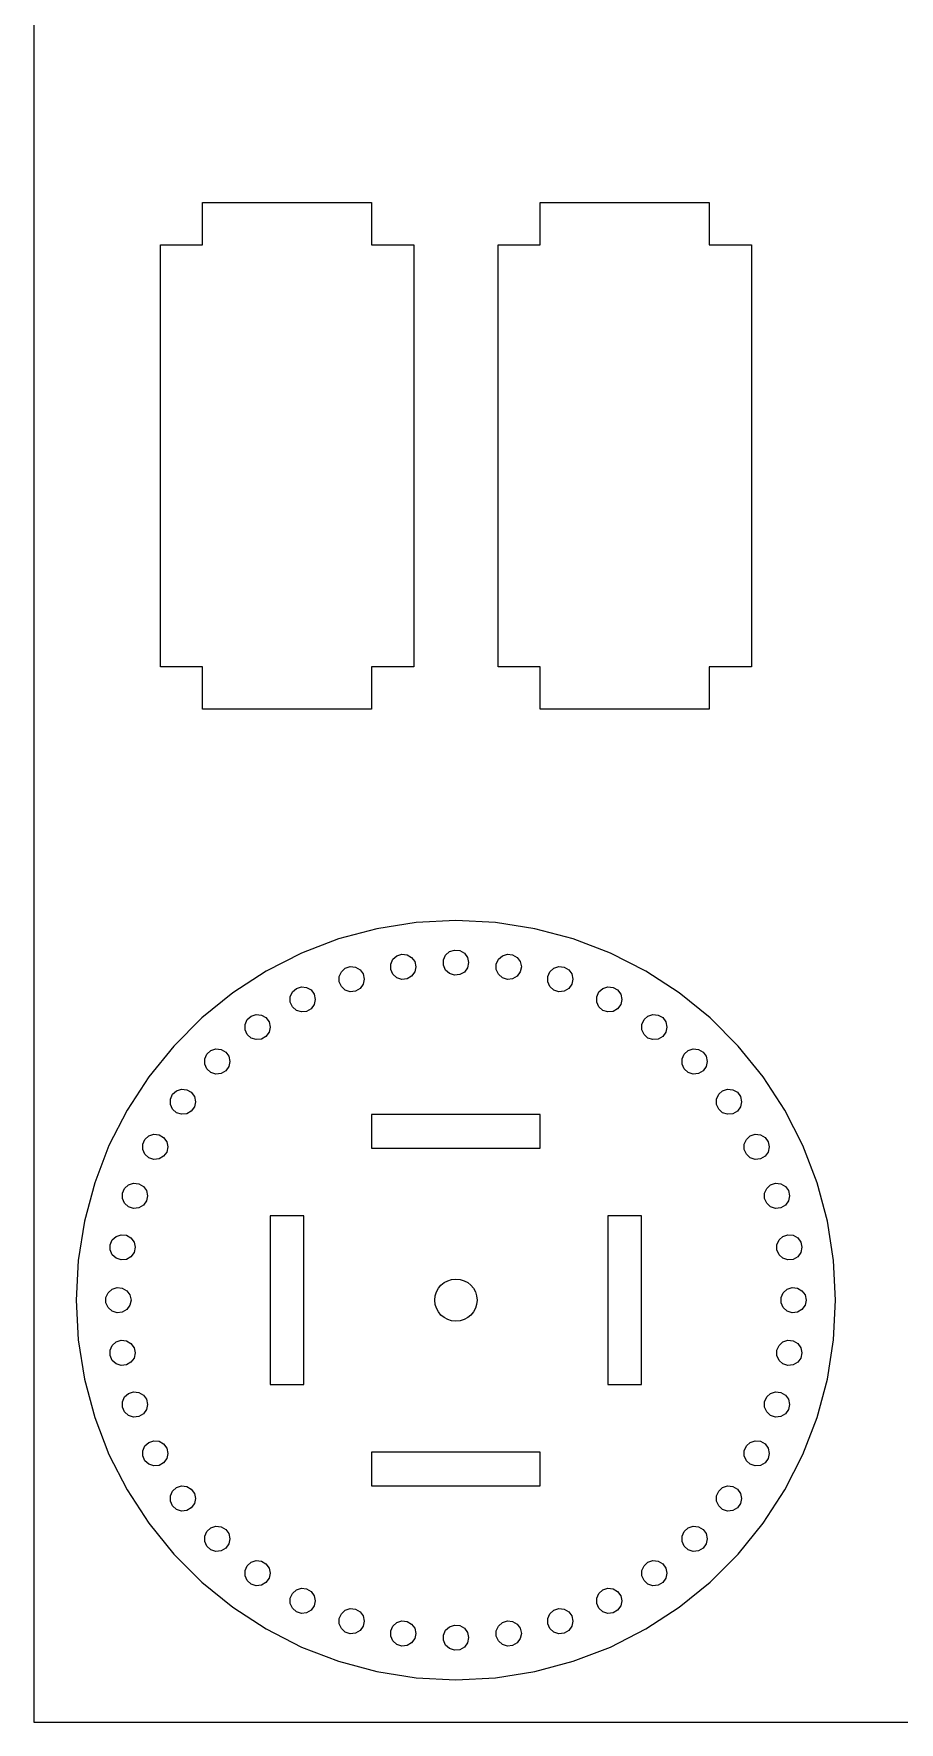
# Model space of a CAD drawing. Header units: millimetres. Extents: x 0 to 600, y 0 to 400.
# Drawn here: x 0 to 102.5, y 0 to 200 of the extents above; entities that cross this region are included whole.
import ezdxf

# ---------------------------------------------------------------- set-up
doc = ezdxf.new("R2010")
doc.units = ezdxf.units.MM
doc.layers.get('0').update_dxf_attribs({"lineweight": 25})

msp = doc.modelspace()

# ---------------------------------------------------------------- linework, layer by layer
for p, q in [((0, 400), (0, 0)), ((0, 0), (600, 0))]:
    msp.add_line(p, q)
at = {"color": 1, "true_color": 0xff0000}
for p, q in [((20, 180), (40, 180)), ((20, 175), (20, 180)), ((40, 180), (40, 175)), ((60, 180), (80, 180)), ((60, 175), (60, 180)), ((80, 180), (80, 175)), ((15, 125), (15, 175)), ((15, 175), (20, 175)), ((40, 175), (45, 175)), ((45, 175), (45, 125)), ((55, 125), (55, 175)), ((55, 175), (60, 175)), ((80, 175), (85, 175)), ((85, 175), (85, 125)), ((20, 125), (15, 125)), ((20, 120), (20, 125)), ((45, 125), (40, 125)), ((40, 125), (40, 120)), ((60, 125), (55, 125)), ((60, 120), (60, 125)), ((85, 125), (80, 125)), ((80, 125), (80, 120)), ((40, 120), (20, 120)), ((80, 120), (60, 120)), ((45.29834, 94.7333), (40.64819, 93.9968)), ((50, 94.9797), (45.29834, 94.7333)), ((54.70166, 94.7333), (50, 94.9797)), ((59.35181, 93.9968), (54.70166, 94.7333)), ((36.1005, 92.7782), (31.7051, 91.091)), ((40.64819, 93.9968), (36.1005, 92.7782)), ((63.8995, 92.7782), (59.35181, 93.9968)), ((68.2949, 91.091), (63.8995, 92.7782)), ((31.7051, 91.091), (27.5101, 88.9536)), ((42.27858, 89.7994), (42.53227, 90.3692)), ((42.53227, 90.3692), (42.9958, 90.7865)), ((42.9958, 90.7865), (43.589, 90.9793)), ((43.589, 90.9793), (44.20932, 90.9141)), ((44.20932, 90.9141), (44.7495, 90.6022)), ((44.7495, 90.6022), (45.11612, 90.0976)), ((45.11612, 90.0976), (45.2458, 89.4875)), ((48.53279, 90.2916), (48.78648, 90.8614)), ((48.53279, 89.6678), (48.53279, 90.2916)), ((48.78648, 90.8614), (49.25, 91.2787)), ((49.25, 91.2787), (49.84322, 91.4715)), ((49.84322, 91.4715), (50.46352, 91.4063)), ((50.46352, 91.4063), (51.00369, 91.0944)), ((51.00369, 91.0944), (51.37032, 90.5898)), ((51.37032, 90.5898), (51.5, 89.9797)), ((54.78697, 89.7994), (55.04068, 90.3692)), ((55.04068, 90.3692), (55.5042, 90.7865)), ((55.5042, 90.7865), (56.09741, 90.9793)), ((56.09741, 90.9793), (56.71773, 90.9141)), ((56.71773, 90.9141), (57.25789, 90.6022)), ((57.25789, 90.6022), (57.62451, 90.0976)), ((57.62451, 90.0976), (57.7542, 89.4875)), ((72.4899, 88.9536), (68.2949, 91.091)), ((27.5101, 88.9536), (23.5616, 86.3894)), ((36.1784, 88.3348), (36.4321, 88.9046)), ((36.1784, 87.7111), (36.1784, 88.3348)), ((36.4321, 88.9046), (36.8956, 89.322)), ((36.8956, 89.322), (37.4888, 89.5148)), ((37.4888, 89.5148), (38.1091, 89.4496)), ((38.1091, 89.4496), (38.6493, 89.1377)), ((38.6493, 89.1377), (39.0159, 88.6331)), ((39.0159, 88.6331), (39.1456, 88.023)), ((39.1456, 88.023), (39.0159, 87.4129)), ((42.27858, 89.1756), (42.27858, 89.7994)), ((42.53227, 88.6058), (42.27858, 89.1756)), ((42.9958, 88.1885), (42.53227, 88.6058)), ((43.589, 87.9957), (42.9958, 88.1885)), ((44.20932, 88.0609), (43.589, 87.9957)), ((44.7495, 88.3728), (44.20932, 88.0609)), ((45.11612, 88.8774), (44.7495, 88.3728)), ((45.2458, 89.4875), (45.11612, 88.8774)), ((48.78648, 89.098), (48.53279, 89.6678)), ((49.25, 88.6807), (48.78648, 89.098)), ((49.84322, 88.4879), (49.25, 88.6807)), ((50.46352, 88.5531), (49.84322, 88.4879)), ((51.00369, 88.865), (50.46352, 88.5531)), ((51.37032, 89.3696), (51.00369, 88.865)), ((51.5, 89.9797), (51.37032, 89.3696)), ((54.78697, 89.1756), (54.78697, 89.7994)), ((55.04068, 88.6058), (54.78697, 89.1756)), ((55.5042, 88.1885), (55.04068, 88.6058)), ((56.09741, 87.9957), (55.5042, 88.1885)), ((56.71773, 88.0609), (56.09741, 87.9957)), ((57.25789, 88.3728), (56.71773, 88.0609)), ((57.62451, 88.8774), (57.25789, 88.3728)), ((57.7542, 89.4875), (57.62451, 88.8774)), ((60.8872, 88.3348), (61.1409, 88.9046)), ((60.8872, 87.7111), (60.8872, 88.3348)), ((61.1409, 88.9046), (61.6044, 89.322)), ((61.6044, 89.322), (62.1976, 89.5148)), ((62.1976, 89.5148), (62.8179, 89.4496)), ((62.8179, 89.4496), (63.3581, 89.1377)), ((63.3581, 89.1377), (63.7247, 88.6331)), ((63.7247, 88.6331), (63.8544, 88.023)), ((63.8544, 88.023), (63.7247, 87.4129)), ((76.4384, 86.3894), (72.4899, 88.9536)), ((23.5616, 86.3894), (19.9027, 83.4264)), ((30.3824, 85.9341), (30.6361, 86.5039)), ((30.6361, 86.5039), (31.0996, 86.9212)), ((31.0996, 86.9212), (31.6928, 87.114)), ((31.6928, 87.114), (32.3131, 87.0488)), ((32.3131, 87.0488), (32.8533, 86.7369)), ((32.8533, 86.7369), (33.2199, 86.2323)), ((33.2199, 86.2323), (33.3496, 85.6222)), ((36.4321, 87.1413), (36.1784, 87.7111)), ((36.8956, 86.7239), (36.4321, 87.1413)), ((37.4888, 86.5312), (36.8956, 86.7239)), ((38.1091, 86.5964), (37.4888, 86.5312)), ((38.6493, 86.9082), (38.1091, 86.5964)), ((39.0159, 87.4129), (38.6493, 86.9082)), ((61.1409, 87.1413), (60.8872, 87.7111)), ((61.6044, 86.7239), (61.1409, 87.1413)), ((62.1976, 86.5312), (61.6044, 86.7239)), ((62.8179, 86.5964), (62.1976, 86.5312)), ((63.3581, 86.9082), (62.8179, 86.5964)), ((63.7247, 87.4129), (63.3581, 86.9082)), ((66.6832, 85.9341), (66.9369, 86.5039)), ((66.9369, 86.5039), (67.4004, 86.9212)), ((67.4004, 86.9212), (67.9936, 87.114)), ((67.9936, 87.114), (68.6139, 87.0488)), ((68.6139, 87.0488), (69.1541, 86.7369)), ((69.1541, 86.7369), (69.5207, 86.2323)), ((69.5207, 86.2323), (69.6504, 85.6222)), ((80.0973, 83.4264), (76.4384, 86.3894)), ((30.3824, 85.3103), (30.3824, 85.9341)), ((30.6361, 84.7405), (30.3824, 85.3103)), ((31.0996, 84.3232), (30.6361, 84.7405)), ((31.6928, 84.1304), (31.0996, 84.3232)), ((32.3131, 84.1956), (31.6928, 84.1304)), ((32.8533, 84.5075), (32.3131, 84.1956)), ((33.2199, 85.0121), (32.8533, 84.5075)), ((33.3496, 85.6222), (33.2199, 85.0121)), ((66.6832, 85.3103), (66.6832, 85.9341)), ((66.9369, 84.7405), (66.6832, 85.3103)), ((67.4004, 84.3232), (66.9369, 84.7405)), ((67.9936, 84.1304), (67.4004, 84.3232)), ((68.6139, 84.1956), (67.9936, 84.1304)), ((69.1541, 84.5075), (68.6139, 84.1956)), ((69.5207, 85.0121), (69.1541, 84.5075)), ((69.6504, 85.6222), (69.5207, 85.0121)), ((19.9027, 83.4264), (16.5736, 80.0973)), ((25.0333, 82.6561), (25.287, 83.226)), ((25.0333, 82.0324), (25.0333, 82.6561)), ((25.287, 81.4626), (25.0333, 82.0324)), ((25.287, 83.226), (25.7505, 83.6433)), ((25.7505, 83.6433), (26.3437, 83.836)), ((26.3437, 83.836), (26.964, 83.7709)), ((26.964, 83.7709), (27.5042, 83.459)), ((27.5042, 83.459), (27.8708, 82.9544)), ((27.8708, 82.9544), (28.0005, 82.3443)), ((28.0005, 82.3443), (27.8708, 81.7342)), ((72.0323, 82.6561), (72.286, 83.226)), ((72.0323, 82.0324), (72.0323, 82.6561)), ((72.286, 81.4626), (72.0323, 82.0324)), ((72.286, 83.226), (72.7495, 83.6433)), ((72.7495, 83.6433), (73.3427, 83.836)), ((73.3427, 83.836), (73.963, 83.7709)), ((73.963, 83.7709), (74.5032, 83.459)), ((74.5032, 83.459), (74.8698, 82.9544)), ((74.8698, 82.9544), (74.9995, 82.3443)), ((74.9995, 82.3443), (74.8698, 81.7342)), ((83.4264, 80.0973), (80.0973, 83.4264)), ((16.5736, 80.0973), (13.6106, 76.4384)), ((25.7505, 81.0452), (25.287, 81.4626)), ((26.3437, 80.8525), (25.7505, 81.0452)), ((26.964, 80.9177), (26.3437, 80.8525)), ((27.5042, 81.2296), (26.964, 80.9177)), ((27.8708, 81.7342), (27.5042, 81.2296)), ((72.7495, 81.0452), (72.286, 81.4626)), ((73.3427, 80.8525), (72.7495, 81.0452)), ((73.963, 80.9177), (73.3427, 80.8525)), ((74.5032, 81.2296), (73.963, 80.9177)), ((74.8698, 81.7342), (74.5032, 81.2296)), ((86.3894, 76.4384), (83.4264, 80.0973)), ((20.2628, 78.5818), (20.5166, 79.1516)), ((20.2628, 77.9581), (20.2628, 78.5818)), ((20.5166, 79.1516), (20.9801, 79.569)), ((20.9801, 79.569), (21.5733, 79.7617)), ((21.5733, 79.7617), (22.1936, 79.6965)), ((22.1936, 79.6965), (22.7338, 79.3846)), ((22.7338, 79.3846), (23.1004, 78.88)), ((23.1004, 78.88), (23.2301, 78.2699)), ((23.2301, 78.2699), (23.1004, 77.6598)), ((76.8027, 78.5818), (77.0564, 79.1516)), ((76.8027, 77.9581), (76.8027, 78.5818)), ((77.0564, 79.1516), (77.5199, 79.569)), ((77.5199, 79.569), (78.1131, 79.7617)), ((78.1131, 79.7617), (78.7334, 79.6965)), ((78.7334, 79.6965), (79.2736, 79.3846)), ((79.2736, 79.3846), (79.6402, 78.88)), ((79.6402, 78.88), (79.7699, 78.2699)), ((79.7699, 78.2699), (79.6402, 77.6598)), ((13.6106, 76.4384), (11.0464, 72.4899)), ((20.5166, 77.3882), (20.2628, 77.9581)), ((20.9801, 76.9709), (20.5166, 77.3882)), ((21.5733, 76.7781), (20.9801, 76.9709)), ((22.1936, 76.8433), (21.5733, 76.7781)), ((22.7338, 77.1552), (22.1936, 76.8433)), ((23.1004, 77.6598), (22.7338, 77.1552)), ((77.0564, 77.3882), (76.8027, 77.9581)), ((77.5199, 76.9709), (77.0564, 77.3882)), ((78.1131, 76.7781), (77.5199, 76.9709)), ((78.7334, 76.8433), (78.1131, 76.7781)), ((79.2736, 77.1552), (78.7334, 76.8433)), ((79.6402, 77.6598), (79.2736, 77.1552)), ((88.9536, 72.4899), (86.3894, 76.4384)), ((16.1885, 73.8114), (16.4422, 74.3812)), ((16.4422, 74.3812), (16.9057, 74.7985)), ((16.9057, 74.7985), (17.4989, 74.9913)), ((17.4989, 74.9913), (18.1193, 74.9261)), ((18.1193, 74.9261), (18.6594, 74.6142)), ((18.6594, 74.6142), (19.026, 74.1096)), ((19.026, 74.1096), (19.1557, 73.4995)), ((80.877, 73.8114), (81.1307, 74.3812)), ((81.1307, 74.3812), (81.5943, 74.7985)), ((81.5943, 74.7985), (82.1875, 74.9913)), ((82.1875, 74.9913), (82.8078, 74.9261)), ((82.8078, 74.9261), (83.348, 74.6142)), ((83.348, 74.6142), (83.7146, 74.1096)), ((83.7146, 74.1096), (83.8443, 73.4995)), ((11.0464, 72.4899), (8.909, 68.2949)), ((16.1885, 73.1876), (16.1885, 73.8114)), ((16.4422, 72.6178), (16.1885, 73.1876)), ((16.9057, 72.2004), (16.4422, 72.6178)), ((17.4989, 72.0077), (16.9057, 72.2004)), ((18.1193, 72.0729), (17.4989, 72.0077)), ((18.6594, 72.3848), (18.1193, 72.0729)), ((19.026, 72.8894), (18.6594, 72.3848)), ((19.1557, 73.4995), (19.026, 72.8894)), ((80.877, 73.1876), (80.877, 73.8114)), ((81.1307, 72.6178), (80.877, 73.1876)), ((81.5943, 72.2004), (81.1307, 72.6178)), ((82.1875, 72.0077), (81.5943, 72.2004)), ((82.8078, 72.0729), (82.1875, 72.0077)), ((83.348, 72.3848), (82.8078, 72.0729)), ((83.7146, 72.8894), (83.348, 72.3848)), ((83.8443, 73.4995), (83.7146, 72.8894)), ((91.091, 68.2949), (88.9536, 72.4899)), ((60, 72), (40, 72)), ((40, 72), (40, 68)), ((60, 68), (60, 72)), ((8.909, 68.2949), (7.2218, 63.8995)), ((12.9106, 68.4623), (13.1643, 69.0321)), ((12.9106, 67.8385), (12.9106, 68.4623)), ((13.1643, 69.0321), (13.6278, 69.4494)), ((13.6278, 69.4494), (14.221, 69.6422)), ((14.221, 69.6422), (14.8413, 69.577)), ((14.8413, 69.577), (15.3815, 69.2651)), ((15.3815, 69.2651), (15.7481, 68.7605)), ((15.7481, 68.7605), (15.8778, 68.1504)), ((15.8778, 68.1504), (15.7481, 67.5403)), ((84.155, 68.4623), (84.4087, 69.0321)), ((84.155, 67.8385), (84.155, 68.4623)), ((84.4087, 69.0321), (84.8722, 69.4494)), ((84.8722, 69.4494), (85.4654, 69.6422)), ((85.4654, 69.6422), (86.0857, 69.577)), ((86.0857, 69.577), (86.6259, 69.2651)), ((86.6259, 69.2651), (86.9925, 68.7605)), ((86.9925, 68.7605), (87.1222, 68.1504)), ((87.1222, 68.1504), (86.9925, 67.5403)), ((92.7782, 63.8995), (91.091, 68.2949)), ((13.1643, 67.2687), (12.9106, 67.8385)), ((13.6278, 66.8514), (13.1643, 67.2687)), ((14.221, 66.6586), (13.6278, 66.8514)), ((14.8413, 66.7238), (14.221, 66.6586)), ((15.3815, 67.0357), (14.8413, 66.7238)), ((15.7481, 67.5403), (15.3815, 67.0357)), ((40, 68), (60, 68)), ((84.4087, 67.2687), (84.155, 67.8385)), ((84.8722, 66.8514), (84.4087, 67.2687)), ((85.4654, 66.6586), (84.8722, 66.8514)), ((86.0857, 66.7238), (85.4654, 66.6586)), ((86.6259, 67.0357), (86.0857, 66.7238)), ((86.9925, 67.5403), (86.6259, 67.0357)), ((7.2218, 63.8995), (6.0032, 59.35181)), ((10.5098, 62.6663), (10.7635, 63.2361)), ((10.5098, 62.0425), (10.5098, 62.6663)), ((10.7635, 61.4727), (10.5098, 62.0425)), ((10.7635, 63.2361), (11.227, 63.6534)), ((11.227, 63.6534), (11.8202, 63.8462)), ((11.8202, 63.8462), (12.4406, 63.781)), ((12.4406, 63.781), (12.9807, 63.4691)), ((12.9807, 63.4691), (13.3474, 62.9645)), ((13.3474, 62.9645), (13.477, 62.3544)), ((13.477, 62.3544), (13.3474, 61.7443)), ((86.5557, 62.6663), (86.8094, 63.2361)), ((86.5557, 62.0425), (86.5557, 62.6663)), ((86.8094, 61.4727), (86.5557, 62.0425)), ((86.8094, 63.2361), (87.273, 63.6534)), ((87.273, 63.6534), (87.8662, 63.8462)), ((87.8662, 63.8462), (88.4865, 63.781)), ((88.4865, 63.781), (89.0267, 63.4691)), ((89.0267, 63.4691), (89.3933, 62.9645)), ((89.3933, 62.9645), (89.523, 62.3544)), ((89.523, 62.3544), (89.3933, 61.7443)), ((93.9968, 59.35181), (92.7782, 63.8995)), ((11.227, 61.0554), (10.7635, 61.4727)), ((11.8202, 60.8626), (11.227, 61.0554)), ((12.4406, 60.9278), (11.8202, 60.8626)), ((12.9807, 61.2397), (12.4406, 60.9278)), ((13.3474, 61.7443), (12.9807, 61.2397)), ((87.273, 61.0554), (86.8094, 61.4727)), ((87.8662, 60.8626), (87.273, 61.0554)), ((88.4865, 60.9278), (87.8662, 60.8626)), ((89.0267, 61.2397), (88.4865, 60.9278)), ((89.3933, 61.7443), (89.0267, 61.2397)), ((6.0032, 59.35181), (5.2667, 54.70166)), ((32, 60), (28, 60)), ((28, 60), (28, 40)), ((32, 40), (32, 60)), ((72, 60), (68, 60)), ((68, 60), (68, 40)), ((72, 40), (72, 60)), ((94.7333, 54.70166), (93.9968, 59.35181)), ((9.0453, 56.56607), (9.299, 57.13588)), ((9.0453, 55.94234), (9.0453, 56.56607)), ((9.299, 57.13588), (9.7625, 57.55324)), ((9.7625, 57.55324), (10.3557, 57.74599)), ((10.3557, 57.74599), (10.976, 57.68079)), ((10.976, 57.68079), (11.5162, 57.36891)), ((11.5162, 57.36891), (11.8828, 56.8643)), ((11.8828, 56.8643), (12.0125, 56.2542)), ((12.0125, 56.2542), (11.8828, 55.64409)), ((88.0203, 56.56607), (88.274, 57.13588)), ((88.0203, 55.94234), (88.0203, 56.56607)), ((88.274, 57.13588), (88.7375, 57.55324)), ((88.7375, 57.55324), (89.3307, 57.74599)), ((89.3307, 57.74599), (89.951, 57.68079)), ((89.951, 57.68079), (90.4912, 57.36891)), ((90.4912, 57.36891), (90.8578, 56.8643)), ((90.8578, 56.8643), (90.9875, 56.2542)), ((90.9875, 56.2542), (90.8578, 55.64409)), ((5.2667, 54.70166), (5.0203, 50)), ((9.299, 55.37253), (9.0453, 55.94234)), ((9.7625, 54.95515), (9.299, 55.37253)), ((10.3557, 54.76242), (9.7625, 54.95515)), ((10.976, 54.82762), (10.3557, 54.76242)), ((11.5162, 55.13948), (10.976, 54.82762)), ((11.8828, 55.64409), (11.5162, 55.13948)), ((88.274, 55.37253), (88.0203, 55.94234)), ((88.7375, 54.95515), (88.274, 55.37253)), ((89.3307, 54.76242), (88.7375, 54.95515)), ((89.951, 54.82762), (89.3307, 54.76242)), ((90.4912, 55.13948), (89.951, 54.82762)), ((90.8578, 55.64409), (90.4912, 55.13948)), ((94.9797, 50), (94.7333, 54.70166)), ((8.5531, 50.31186), (8.8068, 50.88167)), ((8.5531, 49.68814), (8.5531, 50.31186)), ((8.8068, 50.88167), (9.2703, 51.29903)), ((9.2703, 51.29903), (9.8635, 51.49178)), ((9.8635, 51.49178), (10.4838, 51.42657)), ((10.4838, 51.42657), (11.024, 51.11472)), ((11.024, 51.11472), (11.3906, 50.61009)), ((11.3906, 50.61009), (11.5203, 50)), ((88.5125, 50.31186), (88.7662, 50.88167)), ((88.5125, 49.68814), (88.5125, 50.31186)), ((88.7662, 50.88167), (89.2297, 51.29903)), ((89.2297, 51.29903), (89.8229, 51.49178)), ((89.8229, 51.49178), (90.4432, 51.42657)), ((90.4432, 51.42657), (90.9834, 51.11472)), ((90.9834, 51.11472), (91.35, 50.61009)), ((91.35, 50.61009), (91.4797, 50)), ((5.0203, 50), (5.2667, 45.29834)), ((8.8068, 49.11833), (8.5531, 49.68814)), ((9.2703, 48.70097), (8.8068, 49.11833)), ((9.8635, 48.50822), (9.2703, 48.70097)), ((10.4838, 48.57343), (9.8635, 48.50822)), ((11.024, 48.88528), (10.4838, 48.57343)), ((11.3906, 49.38991), (11.024, 48.88528)), ((11.5203, 50), (11.3906, 49.38991)), ((88.7662, 49.11833), (88.5125, 49.68814)), ((89.2297, 48.70097), (88.7662, 49.11833)), ((89.8229, 48.50822), (89.2297, 48.70097)), ((90.4432, 48.57343), (89.8229, 48.50822)), ((90.9834, 48.88528), (90.4432, 48.57343)), ((91.35, 49.38991), (90.9834, 48.88528)), ((91.4797, 50), (91.35, 49.38991)), ((94.7333, 45.29834), (94.9797, 50)), ((5.2667, 45.29834), (6.0032, 40.64819)), ((9.0453, 44.05766), (9.299, 44.62747)), ((9.0453, 43.43393), (9.0453, 44.05766)), ((9.299, 44.62747), (9.7625, 45.04485)), ((9.7625, 45.04485), (10.3557, 45.23758)), ((10.3557, 45.23758), (10.976, 45.17238)), ((10.976, 45.17238), (11.5162, 44.86052)), ((11.5162, 44.86052), (11.8828, 44.35591)), ((11.8828, 44.35591), (12.0125, 43.7458)), ((88.0203, 44.05766), (88.274, 44.62747)), ((88.0203, 43.43393), (88.0203, 44.05766)), ((88.274, 44.62747), (88.7375, 45.04485)), ((88.7375, 45.04485), (89.3307, 45.23758)), ((89.3307, 45.23758), (89.951, 45.17238)), ((89.951, 45.17238), (90.4912, 44.86052)), ((90.4912, 44.86052), (90.8578, 44.35591)), ((90.8578, 44.35591), (90.9875, 43.7458)), ((93.9968, 40.64819), (94.7333, 45.29834)), ((9.299, 42.86412), (9.0453, 43.43393)), ((9.7625, 42.44676), (9.299, 42.86412)), ((10.3557, 42.25401), (9.7625, 42.44676)), ((10.976, 42.31921), (10.3557, 42.25401)), ((11.5162, 42.63109), (10.976, 42.31921)), ((11.8828, 43.1357), (11.5162, 42.63109)), ((12.0125, 43.7458), (11.8828, 43.1357)), ((88.274, 42.86412), (88.0203, 43.43393)), ((88.7375, 42.44676), (88.274, 42.86412)), ((89.3307, 42.25401), (88.7375, 42.44676)), ((89.951, 42.31921), (89.3307, 42.25401)), ((90.4912, 42.63109), (89.951, 42.31921)), ((90.8578, 43.1357), (90.4912, 42.63109)), ((90.9875, 43.7458), (90.8578, 43.1357)), ((6.0032, 40.64819), (7.2218, 36.1005)), ((92.7782, 36.1005), (93.9968, 40.64819)), ((10.5098, 37.9575), (10.7635, 38.5273)), ((10.7635, 38.5273), (11.227, 38.9446)), ((11.227, 38.9446), (11.8202, 39.1374)), ((11.8202, 39.1374), (12.4406, 39.0722)), ((12.4406, 39.0722), (12.9807, 38.7603)), ((12.9807, 38.7603), (13.3474, 38.2557)), ((13.3474, 38.2557), (13.477, 37.6456)), ((28, 40), (32, 40)), ((68, 40), (72, 40)), ((86.5557, 37.9575), (86.8094, 38.5273)), ((86.8094, 38.5273), (87.273, 38.9446)), ((87.273, 38.9446), (87.8662, 39.1374)), ((87.8662, 39.1374), (88.4865, 39.0722)), ((88.4865, 39.0722), (89.0267, 38.7603)), ((89.0267, 38.7603), (89.3933, 38.2557)), ((89.3933, 38.2557), (89.523, 37.6456)), ((7.2218, 36.1005), (8.909, 31.7051)), ((10.5098, 37.3337), (10.5098, 37.9575)), ((10.7635, 36.7639), (10.5098, 37.3337)), ((11.227, 36.3466), (10.7635, 36.7639)), ((11.8202, 36.1538), (11.227, 36.3466)), ((12.4406, 36.219), (11.8202, 36.1538)), ((12.9807, 36.5309), (12.4406, 36.219)), ((13.3474, 37.0355), (12.9807, 36.5309)), ((13.477, 37.6456), (13.3474, 37.0355)), ((86.5557, 37.3337), (86.5557, 37.9575)), ((86.8094, 36.7639), (86.5557, 37.3337)), ((87.273, 36.3466), (86.8094, 36.7639)), ((87.8662, 36.1538), (87.273, 36.3466)), ((88.4865, 36.219), (87.8662, 36.1538)), ((89.0267, 36.5309), (88.4865, 36.219)), ((89.3933, 37.0355), (89.0267, 36.5309)), ((89.523, 37.6456), (89.3933, 37.0355)), ((91.091, 31.7051), (92.7782, 36.1005)), ((12.9106, 32.1615), (13.1643, 32.7313)), ((12.9106, 31.5377), (12.9106, 32.1615)), ((13.1643, 32.7313), (13.6278, 33.1486)), ((13.6278, 33.1486), (14.221, 33.3414)), ((14.221, 33.3414), (14.8413, 33.2762)), ((14.8413, 33.2762), (15.3815, 32.9643)), ((15.3815, 32.9643), (15.7481, 32.4597)), ((15.7481, 32.4597), (15.8778, 31.8496)), ((84.155, 32.1615), (84.4087, 32.7313)), ((84.155, 31.5377), (84.155, 32.1615)), ((84.4087, 32.7313), (84.8722, 33.1486)), ((84.8722, 33.1486), (85.4654, 33.3414)), ((85.4654, 33.3414), (86.0857, 33.2762)), ((86.0857, 33.2762), (86.6259, 32.9643)), ((86.6259, 32.9643), (86.9925, 32.4597)), ((86.9925, 32.4597), (87.1222, 31.8496)), ((8.909, 31.7051), (11.0464, 27.5101)), ((13.1643, 30.9679), (12.9106, 31.5377)), ((13.6278, 30.5506), (13.1643, 30.9679)), ((14.221, 30.3578), (13.6278, 30.5506)), ((14.8413, 30.423), (14.221, 30.3578)), ((15.3815, 30.7349), (14.8413, 30.423)), ((15.7481, 31.2395), (15.3815, 30.7349)), ((15.8778, 31.8496), (15.7481, 31.2395)), ((60, 32), (40, 32)), ((40, 32), (40, 28)), ((60, 28), (60, 32)), ((84.4087, 30.9679), (84.155, 31.5377)), ((84.8722, 30.5506), (84.4087, 30.9679)), ((85.4654, 30.3578), (84.8722, 30.5506)), ((86.0857, 30.423), (85.4654, 30.3578)), ((86.6259, 30.7349), (86.0857, 30.423)), ((86.9925, 31.2395), (86.6259, 30.7349)), ((87.1222, 31.8496), (86.9925, 31.2395)), ((88.9536, 27.5101), (91.091, 31.7051)), ((11.0464, 27.5101), (13.6106, 23.5616)), ((16.1885, 26.8124), (16.4422, 27.3822)), ((16.1885, 26.1886), (16.1885, 26.8124)), ((16.4422, 25.6188), (16.1885, 26.1886)), ((16.4422, 27.3822), (16.9057, 27.7996)), ((16.9057, 27.7996), (17.4989, 27.9923)), ((17.4989, 27.9923), (18.1193, 27.9271)), ((18.1193, 27.9271), (18.6594, 27.6152)), ((18.6594, 27.6152), (19.026, 27.1106)), ((19.026, 27.1106), (19.1557, 26.5005)), ((19.1557, 26.5005), (19.026, 25.8904)), ((40, 28), (60, 28)), ((80.877, 26.8124), (81.1307, 27.3822)), ((80.877, 26.1886), (80.877, 26.8124)), ((81.1307, 25.6188), (80.877, 26.1886)), ((81.1307, 27.3822), (81.5943, 27.7996)), ((81.5943, 27.7996), (82.1875, 27.9923)), ((82.1875, 27.9923), (82.8078, 27.9271)), ((82.8078, 27.9271), (83.348, 27.6152)), ((83.348, 27.6152), (83.7146, 27.1106)), ((83.7146, 27.1106), (83.8443, 26.5005)), ((83.8443, 26.5005), (83.7146, 25.8904)), ((86.3894, 23.5616), (88.9536, 27.5101)), ((16.9057, 25.2015), (16.4422, 25.6188)), ((17.4989, 25.0087), (16.9057, 25.2015)), ((18.1193, 25.0739), (17.4989, 25.0087)), ((18.6594, 25.3858), (18.1193, 25.0739)), ((19.026, 25.8904), (18.6594, 25.3858)), ((81.5943, 25.2015), (81.1307, 25.6188)), ((82.1875, 25.0087), (81.5943, 25.2015)), ((82.8078, 25.0739), (82.1875, 25.0087)), ((83.348, 25.3858), (82.8078, 25.0739)), ((83.7146, 25.8904), (83.348, 25.3858)), ((13.6106, 23.5616), (16.5736, 19.9027)), ((20.2628, 22.0419), (20.5166, 22.6118)), ((20.2628, 21.4182), (20.2628, 22.0419)), ((20.5166, 22.6118), (20.9801, 23.0291)), ((20.9801, 23.0291), (21.5733, 23.2219)), ((21.5733, 23.2219), (22.1936, 23.1567)), ((22.1936, 23.1567), (22.7338, 22.8448)), ((22.7338, 22.8448), (23.1004, 22.3402)), ((23.1004, 22.3402), (23.2301, 21.7301)), ((76.8027, 22.0419), (77.0564, 22.6118)), ((76.8027, 21.4182), (76.8027, 22.0419)), ((77.0564, 22.6118), (77.5199, 23.0291)), ((77.5199, 23.0291), (78.1131, 23.2219)), ((78.1131, 23.2219), (78.7334, 23.1567)), ((78.7334, 23.1567), (79.2736, 22.8448)), ((79.2736, 22.8448), (79.6402, 22.3402)), ((79.6402, 22.3402), (79.7699, 21.7301)), ((83.4264, 19.9027), (86.3894, 23.5616)), ((20.5166, 20.8484), (20.2628, 21.4182)), ((20.9801, 20.431), (20.5166, 20.8484)), ((21.5733, 20.2383), (20.9801, 20.431)), ((22.1936, 20.3035), (21.5733, 20.2383)), ((22.7338, 20.6154), (22.1936, 20.3035)), ((23.1004, 21.12), (22.7338, 20.6154)), ((23.2301, 21.7301), (23.1004, 21.12)), ((77.0564, 20.8484), (76.8027, 21.4182)), ((77.5199, 20.431), (77.0564, 20.8484)), ((78.1131, 20.2383), (77.5199, 20.431)), ((78.7334, 20.3035), (78.1131, 20.2383)), ((79.2736, 20.6154), (78.7334, 20.3035)), ((79.6402, 21.12), (79.2736, 20.6154)), ((79.7699, 21.7301), (79.6402, 21.12)), ((16.5736, 19.9027), (19.9027, 16.5736)), ((25.0333, 17.9676), (25.287, 18.5374)), ((25.287, 18.5374), (25.7505, 18.9548)), ((25.7505, 18.9548), (26.3437, 19.1475)), ((26.3437, 19.1475), (26.964, 19.0823)), ((26.964, 19.0823), (27.5042, 18.7704)), ((27.5042, 18.7704), (27.8708, 18.2658)), ((27.8708, 18.2658), (28.0005, 17.6557)), ((72.0323, 17.9676), (72.286, 18.5374)), ((72.286, 18.5374), (72.7495, 18.9548)), ((72.7495, 18.9548), (73.3427, 19.1475)), ((73.3427, 19.1475), (73.963, 19.0823)), ((73.963, 19.0823), (74.5032, 18.7704)), ((74.5032, 18.7704), (74.8698, 18.2658)), ((74.8698, 18.2658), (74.9995, 17.6557)), ((80.0973, 16.5736), (83.4264, 19.9027)), ((19.9027, 16.5736), (23.5616, 13.6106)), ((25.0333, 17.3439), (25.0333, 17.9676)), ((25.287, 16.774), (25.0333, 17.3439)), ((25.7505, 16.3567), (25.287, 16.774)), ((26.3437, 16.164), (25.7505, 16.3567)), ((26.964, 16.2291), (26.3437, 16.164)), ((27.5042, 16.541), (26.964, 16.2291)), ((27.8708, 17.0456), (27.5042, 16.541)), ((28.0005, 17.6557), (27.8708, 17.0456)), ((72.0323, 17.3439), (72.0323, 17.9676)), ((72.286, 16.774), (72.0323, 17.3439)), ((72.7495, 16.3567), (72.286, 16.774)), ((73.3427, 16.164), (72.7495, 16.3567)), ((73.963, 16.2291), (73.3427, 16.164)), ((74.5032, 16.541), (73.963, 16.2291)), ((74.8698, 17.0456), (74.5032, 16.541)), ((74.9995, 17.6557), (74.8698, 17.0456)), ((76.4384, 13.6106), (80.0973, 16.5736)), ((30.3824, 14.6897), (30.6361, 15.2595)), ((30.3824, 14.0659), (30.3824, 14.6897)), ((30.6361, 13.4961), (30.3824, 14.0659)), ((30.6361, 15.2595), (31.0996, 15.6768)), ((31.0996, 15.6768), (31.6928, 15.8696)), ((31.6928, 15.8696), (32.3131, 15.8044)), ((32.3131, 15.8044), (32.8533, 15.4925)), ((32.8533, 15.4925), (33.2199, 14.9879)), ((33.2199, 14.9879), (33.3496, 14.3778)), ((33.3496, 14.3778), (33.2199, 13.7677)), ((66.6832, 14.6897), (66.9369, 15.2595)), ((66.6832, 14.0659), (66.6832, 14.6897)), ((66.9369, 13.4961), (66.6832, 14.0659)), ((66.9369, 15.2595), (67.4004, 15.6768)), ((67.4004, 15.6768), (67.9936, 15.8696)), ((67.9936, 15.8696), (68.6139, 15.8044)), ((68.6139, 15.8044), (69.1541, 15.4925)), ((69.1541, 15.4925), (69.5207, 14.9879)), ((69.5207, 14.9879), (69.6504, 14.3778)), ((69.6504, 14.3778), (69.5207, 13.7677)), ((23.5616, 13.6106), (27.5101, 11.0464)), ((31.0996, 13.0788), (30.6361, 13.4961)), ((31.6928, 12.886), (31.0996, 13.0788)), ((32.3131, 12.9512), (31.6928, 12.886)), ((32.8533, 13.2631), (32.3131, 12.9512)), ((33.2199, 13.7677), (32.8533, 13.2631)), ((36.1784, 12.2889), (36.4321, 12.8587)), ((36.1784, 11.6652), (36.1784, 12.2889)), ((36.4321, 12.8587), (36.8956, 13.2761)), ((36.8956, 13.2761), (37.4888, 13.4688)), ((37.4888, 13.4688), (38.1091, 13.4036)), ((38.1091, 13.4036), (38.6493, 13.0918)), ((38.6493, 13.0918), (39.0159, 12.5871)), ((39.0159, 12.5871), (39.1456, 11.977)), ((42.9958, 11.8115), (43.589, 12.0043)), ((43.589, 12.0043), (44.20932, 11.9391)), ((55.5042, 11.8115), (56.09741, 12.0043)), ((56.09741, 12.0043), (56.71773, 11.9391)), ((60.8872, 12.2889), (61.1409, 12.8587)), ((60.8872, 11.6652), (60.8872, 12.2889)), ((61.1409, 12.8587), (61.6044, 13.2761)), ((61.6044, 13.2761), (62.1976, 13.4688)), ((62.1976, 13.4688), (62.8179, 13.4036)), ((62.8179, 13.4036), (63.3581, 13.0918)), ((63.3581, 13.0918), (63.7247, 12.5871)), ((63.7247, 12.5871), (63.8544, 11.977)), ((67.4004, 13.0788), (66.9369, 13.4961)), ((67.9936, 12.886), (67.4004, 13.0788)), ((68.6139, 12.9512), (67.9936, 12.886)), ((69.1541, 13.2631), (68.6139, 12.9512)), ((69.5207, 13.7677), (69.1541, 13.2631)), ((72.4899, 11.0464), (76.4384, 13.6106)), ((27.5101, 11.0464), (31.7051, 8.909)), ((36.4321, 11.0954), (36.1784, 11.6652)), ((36.8956, 10.678), (36.4321, 11.0954)), ((37.4888, 10.4852), (36.8956, 10.678)), ((38.1091, 10.5504), (37.4888, 10.4852)), ((38.6493, 10.8623), (38.1091, 10.5504)), ((39.0159, 11.3669), (38.6493, 10.8623)), ((39.1456, 11.977), (39.0159, 11.3669)), ((42.27858, 10.8244), (42.53227, 11.3942)), ((42.27858, 10.2006), (42.27858, 10.8244)), ((42.53227, 9.6308), (42.27858, 10.2006)), ((42.53227, 11.3942), (42.9958, 11.8115)), ((44.20932, 11.9391), (44.7495, 11.6272)), ((44.7495, 11.6272), (45.11612, 11.1226)), ((45.11612, 11.1226), (45.2458, 10.5125)), ((45.2458, 10.5125), (45.11612, 9.9024)), ((48.53279, 10.3322), (48.78648, 10.902)), ((48.53279, 9.7084), (48.53279, 10.3322)), ((48.78648, 10.902), (49.25, 11.3193)), ((49.25, 11.3193), (49.84322, 11.5121)), ((49.84322, 11.5121), (50.46352, 11.4469)), ((50.46352, 11.4469), (51.00369, 11.135)), ((51.00369, 11.135), (51.37032, 10.6304)), ((51.37032, 10.6304), (51.5, 10.0203)), ((51.5, 10.0203), (51.37032, 9.4102)), ((54.78697, 10.8244), (55.04068, 11.3942)), ((54.78697, 10.2006), (54.78697, 10.8244)), ((55.04068, 9.6308), (54.78697, 10.2006)), ((55.04068, 11.3942), (55.5042, 11.8115)), ((56.71773, 11.9391), (57.25789, 11.6272)), ((57.25789, 11.6272), (57.62451, 11.1226)), ((57.62451, 11.1226), (57.7542, 10.5125)), ((57.7542, 10.5125), (57.62451, 9.9024)), ((61.1409, 11.0954), (60.8872, 11.6652)), ((61.6044, 10.678), (61.1409, 11.0954)), ((62.1976, 10.4852), (61.6044, 10.678)), ((62.8179, 10.5504), (62.1976, 10.4852)), ((63.3581, 10.8623), (62.8179, 10.5504)), ((63.7247, 11.3669), (63.3581, 10.8623)), ((63.8544, 11.977), (63.7247, 11.3669)), ((68.2949, 8.909), (72.4899, 11.0464)), ((31.7051, 8.909), (36.1005, 7.2218)), ((42.9958, 9.2135), (42.53227, 9.6308)), ((43.589, 9.0207), (42.9958, 9.2135)), ((44.20932, 9.0859), (43.589, 9.0207)), ((44.7495, 9.3978), (44.20932, 9.0859)), ((45.11612, 9.9024), (44.7495, 9.3978)), ((48.78648, 9.1386), (48.53279, 9.7084)), ((49.25, 8.7213), (48.78648, 9.1386)), ((49.84322, 8.5285), (49.25, 8.7213)), ((50.46352, 8.5937), (49.84322, 8.5285)), ((51.00369, 8.9056), (50.46352, 8.5937)), ((51.37032, 9.4102), (51.00369, 8.9056)), ((55.5042, 9.2135), (55.04068, 9.6308)), ((56.09741, 9.0207), (55.5042, 9.2135)), ((56.71773, 9.0859), (56.09741, 9.0207)), ((57.25789, 9.3978), (56.71773, 9.0859)), ((57.62451, 9.9024), (57.25789, 9.3978)), ((63.8995, 7.2218), (68.2949, 8.909)), ((36.1005, 7.2218), (40.64819, 6.0032)), ((40.64819, 6.0032), (45.29834, 5.2667)), ((54.70166, 5.2667), (59.35181, 6.0032)), ((59.35181, 6.0032), (63.8995, 7.2218)), ((45.29834, 5.2667), (50, 5.0203)), ((50, 5.0203), (54.70166, 5.2667))]:
    msp.add_line(p, q, dxfattribs=at)
msp.add_circle((50, 50), 2.5, dxfattribs=at)

doc.saveas('drawing.dxf')
